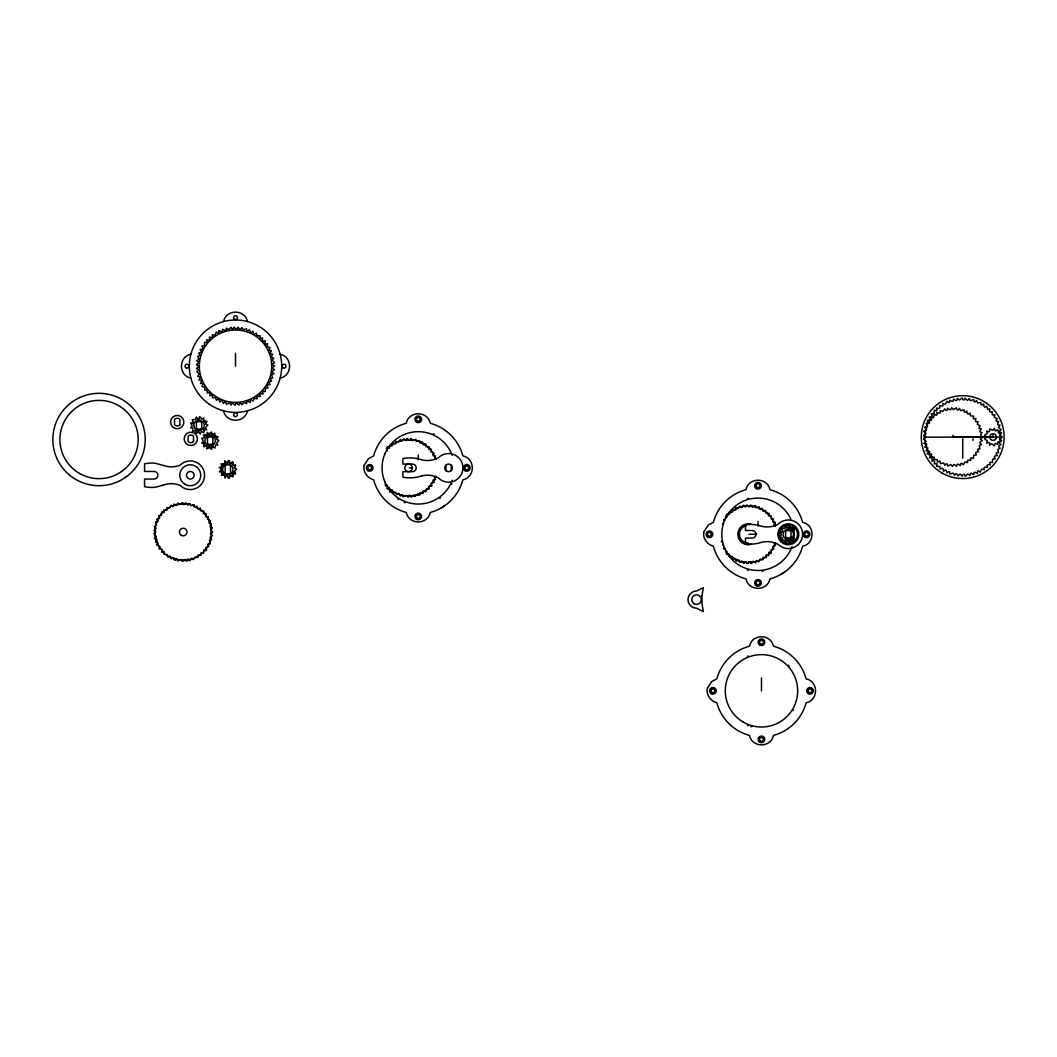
<?xml version="1.0" encoding="UTF-8"?>
<svg xmlns="http://www.w3.org/2000/svg" width="1057" height="1057" viewBox="0 0 1057 1057"><rect width="100%" height="100%" fill="white"/><g stroke="black" fill="none" stroke-linecap="round" stroke-linejoin="round"><path stroke-width="1.5" d="M154.851 529.306L154.864 534.868M154.732 531.063L155.115 527.284M211.677 532.887L211.677 531.116M211.453 535.807L210.7 524.668M232.54 464.67L233.121 462.358L229.713 462.768L229.237 460.707L226.092 462.953A6.672 6.672 0 0 1 227.823 462.728L228.537 460.614M211.281 536.692L209.748 542.281M229.237 478.094L229.554 475.835A6.672 6.672 0 0 0 231.166 475.161L233.121 476.43L232.54 474.104A6.672 6.672 0 0 0 233.597 472.717L232.527 476.839L230.809 475.597L228.537 478.174L227.585 476.271L226.106 475.835A6.672 6.672 0 0 0 227.836 476.06L228.537 478.174M155.524 525.54L158.167 518.458M210.911 538.674L210.449 540.378M226.409 476.139L225.035 477.751L224.414 475.373C219.882 472.981 219.882 465.807 224.414 463.415L225.035 461.037L226.409 462.649M233.359 473.496L235.447 473.8L234.35 471.607L236.623 469.044L234.628 468.33L235.447 464.988L233.359 465.291L232.527 461.949L231.153 463.613A6.672 6.672 0 0 0 229.541 462.953L229.237 460.707M156 523.585L156.581 521.907M775.521 542.624L773.275 547.949M774.517 542.783L774.186 543.76L775.613 545.32L773.156 546.205L772.693 547.116L773.896 548.86L771.346 549.402L771.174 552.824L769.126 552.335L768.492 555.705L766.523 554.938L765.744 555.612L766.18 557.673L763.616 557.184L762.744 557.739L762.903 559.853L760.419 559.021L758.53 561.888C757.446 559.668 755.253 560.355 755.623 562.786L753.456 561.333L752.439 561.505L751.752 563.513L749.796 561.782L746.942 563.672L746.123 561.729L745.093 561.624L743.917 563.381L741.472 560.95L740.072 562.522L738.949 560.17L737.984 559.8L736.385 561.175L735.58 558.691L732.157 558.862L732.435 556.775L731.603 556.167L729.7 557.065L728.841 553.736L726.833 554.383M209.458 543.139L209.775 542.307M434.837 478.94L435.775 476.205L434.44 477.341L435.524 479.719L433.41 479.786L432.947 480.697L434.15 482.441L431.6 482.983L431.018 483.842L431.983 485.718L429.38 485.916L428.759 489.285L426.79 488.519L425.72 491.782L423.87 490.765L422.998 491.32L423.157 493.434L420.673 492.602L419.748 493.038L419.616 495.138L417.277 493.989L415.018 496.579L413.71 494.914L411.133 497.173L410.063 495.363L409.033 495.403L408.094 497.279L406.377 495.31L403.298 496.803L402.743 494.768L401.739 494.531L400.326 496.103L399.202 493.751L398.238 493.381L396.639 494.755L395.833 492.271L392.411 492.443L392.702 490.356L391.87 489.748L389.954 490.646L389.095 487.317L387.087 487.964M774.9 544.54L774.213 546.165M223.555 321.566C226.039 309.014 244.999 309.014 247.47 321.566M247.47 410.803C244.999 423.355 226.039 423.355 223.555 410.803M723.503 520.295L723.873 519.357M209.061 543.932L207.859 546.271M434.44 479.746L427.768 488.902M722.763 524.034L723.16 523.083M726.225 553.723L727.057 551.78L726.423 550.974M451.577 484.489L452.013 483.577M181.408 560.474L184.684 559.549L186.64 561.28L187.314 559.285L188.331 559.1L189.639 560.765L191.898 558.175L193.405 559.655L195.294 556.788L197.778 557.62L197.619 555.52L198.491 554.951L201.055 555.453L200.619 553.379L201.411 552.719L203.38 553.485L204.001 550.102L206.604 549.904L205.639 548.028L206.221 547.169L208.771 546.628L207.568 544.897L208.031 543.972L210.145 543.906L209.405 540.55L211.717 539.347L210.105 538L210.303 536.982L212.444 535.489L210.647 534.366L210.713 533.336L212.642 532.451L210.647 529.636L212.312 527.628L210.29 527.02L210.079 526.003L211.453 523.783L209.378 523.453L209.035 522.475L210.449 520.916L207.529 519.119L208.269 516.622L206.181 516.847L205.587 515.988L205.996 513.411L203.948 513.913L203.248 513.16L203.948 511.165L200.553 510.65L200.262 508.06L198.425 509.078L197.553 508.536L196.919 505.999L195.228 507.254L194.29 506.832L194.144 504.718L190.828 505.576L189.547 503.304L188.252 504.969L187.234 504.797L185.662 502.709L184.592 504.533L183.561 504.506L182.61 502.617L179.888 504.704L177.827 503.106L177.285 505.14L176.281 505.391L174.009 504.083L173.744 506.171L172.78 506.554L171.181 505.18L169.477 508.166L166.953 507.505L167.244 509.593L166.425 510.201L163.835 509.884L164.403 511.918L163.663 512.632L161.642 512.011L161.245 515.42L158.669 515.79L159.752 517.6L159.224 518.485L156.713 519.212L158.035 520.85L157.638 521.801L155.538 522.013L156.502 525.303L154.269 526.663L155.974 527.905L155.841 528.923L153.807 530.561L155.67 531.565L155.67 532.596L153.807 533.613L155.987 536.269L154.467 538.383L156.515 538.859L156.793 539.85L155.564 542.162L157.665 542.36L158.074 543.311L156.753 544.963L159.792 546.561L159.224 549.098L161.298 548.742L161.946 549.548L161.708 552.15L163.716 551.516L164.469 552.23L163.901 554.264L167.323 554.542L167.786 557.118L169.556 555.969L170.454 556.458L171.26 558.942L172.859 557.567L173.824 557.937L174.947 560.302L176.36 558.717L177.365 558.955L177.92 561.003L180.998 559.497L182.702 561.478L183.654 559.589M404.791 496.037L408.557 496.341L409.033 495.403M747.418 562.76L748.766 561.822M157.414 520.004L159.237 516.741M235.447 473.8L234.35 471.607M207.753 546.535L208.176 545.756M433.132 482.349L433.555 481.569M222.023 473.1L221.468 475.491L223.437 474.699M384.603 454.299L385.131 453.413M724.349 520.718L724.864 519.833M792.988 710.661L793.49 709.802M207.225 547.275L205.6 549.68M772.35 549.508L771.227 551.159M772.39 549.508L772.865 548.768M387.219 447.322L387.774 446.477M431.507 484.78L430.397 486.154L429.38 485.916M160.254 515.248L164.126 510.954M232.54 474.104L233.597 472.717M725.366 517.481L727.163 515.195M386.624 451.233L387.258 450.414L386.426 448.472M726.37 517.653L727.005 516.833L726.172 514.891M230.809 475.597L229.713 476.02M161.47 513.636L162.646 512.328M229.713 462.768L230.809 463.191M793.847 538.383L793.027 541.712L791.31 540.484L789.037 543.047L788.086 541.158L786.91 541.012L785.536 542.624L784.915 540.259L781.506 539.836L782.524 537.987L779.696 536.031L781.467 534.868L779.868 531.816L781.982 531.605L782.524 530.561L781.506 528.698L784.915 528.289L784.875 526.175L788.086 527.39L789.738 525.58L790.2 527.641L791.31 528.064L793.027 526.822L793.847 530.165M205.018 550.34L202.389 553.102M388.078 448.142L389.505 446.767M727.811 514.561L737.099 508.087M771.174 552.824L770.13 552.573L767.514 555.335M234.35 467.181L235.447 464.988M203.657 551.873L199.416 555.467M429.036 487.673L424.795 491.28M768.783 554.093L765.955 556.603M729.238 513.134L730.585 511.984M764.541 557.7L762.824 558.796M227.585 476.271L226.106 475.835M200.843 554.41L196.153 557.422M425.522 490.778L426.222 490.223M165.5 509.778L170.375 506.66M390.284 446.041L392.491 444.389M439.58 498.402L440.386 497.807M167.098 508.549L168.591 507.598M732.224 510.782L733.717 509.818M220.966 469.982L219.367 471.845L221.481 472.056M393.997 443.425L402.915 439.976M424.914 491.175L421.532 493.236M441.35 507.875L444.746 505.708M781.097 574.295L784.492 572.128M761.225 559.615L757.777 561.148M395.754 442.421L397.353 441.667M735.5 508.84L739.002 507.4M197.699 556.563L194.303 558.228M423.077 492.377L418.03 494.729M1001.851 437.572L999.922 438.47L999.882 439.474L1001.706 440.558L999.605 442.17L999.473 443.16L1001.164 444.429L998.918 445.816L998.68 446.794L1000.252 448.221L997.874 449.384L998.601 452.726L996.474 452.819L996.051 453.73L997.306 455.435L994.743 456.096L994.227 456.968L995.311 458.791L992.695 459.187L992.404 462.609L990.356 462.068L989.669 462.807L990.369 464.816L987.727 464.697L986.987 465.371L987.476 467.432L984.86 467.049L984.054 467.643L984.331 469.744L981.768 469.097L980.169 472.149L978.491 470.841L977.58 471.263L977.434 473.377L975.056 472.241L974.105 472.571L973.761 474.659L971.489 473.298L970.511 473.536L969.969 475.571L967.842 473.985L965.2 476.165L964.156 474.316L963.152 474.355L962.2 476.245L960.443 474.276L959.439 474.21L958.303 475.994L956.757 473.866L955.766 473.695L954.458 475.359L953.123 473.087L949.833 474.065L949.596 471.95L948.644 471.594L947.046 472.968L946.187 470.471L945.288 470.021L943.557 471.224L942.95 468.661L942.091 468.119L940.254 469.149L939.911 466.533L936.489 466.15L937.097 464.115L936.357 463.415L934.348 464.063L934.533 461.42L933.873 460.667L931.812 461.103L932.248 458.5L931.679 457.668L929.565 457.906L930.279 455.356L927.28 453.691L928.614 452.039L928.218 451.114L926.104 450.929L927.306 448.564L926.989 447.613L924.915 447.203L926.342 444.984L926.13 443.993L924.095 443.398L925.734 441.324L923.62 438.615L925.496 437.611L925.522 436.62L923.659 435.616L925.641 433.912L924.095 430.833L926.143 430.225L926.328 429.248L924.915 427.028L927.002 426.618L927.293 425.654L926.104 423.302L928.231 423.117L928.614 422.192L927.28 420.541L929.79 419.748L930.266 418.863L929.103 417.092L931.693 416.564L932.248 415.718L931.257 413.855L933.886 413.578L934.348 410.169L936.37 410.816L937.083 410.103L936.489 408.081L939.131 408.319L939.898 407.685L939.514 405.611L942.104 406.113L942.95 405.558L942.765 403.457L945.302 404.223L947.046 401.264L948.658 402.651L949.596 402.268L949.833 400.167L952.159 401.422L953.123 401.132L953.573 399.07L955.766 400.55L956.757 400.352L957.404 398.344L959.439 400.035L962.2 397.987L963.152 399.89L964.156 399.903L965.2 398.066L966.851 400.114L967.855 400.233L969.071 398.502L970.524 400.709L973.761 399.572L974.105 401.673L975.069 401.977L976.602 400.524L977.58 402.981L980.975 402.506L980.909 404.633L981.781 405.122L983.578 403.999L984.041 406.601L984.873 407.183L986.762 406.245L987.74 409.535L989.722 408.795L989.669 411.437L990.369 412.164L992.404 411.622L992.1 414.238L992.708 415.031L994.796 414.701L994.227 417.277L997.306 418.797L996.038 420.514L996.487 421.413L998.601 421.505L997.531 423.91L997.887 424.861L999.988 425.152L998.667 427.451L1001.164 429.803L999.46 431.071L999.618 432.062L1001.613 432.775L999.882 434.757L999.935 435.761L1001.851 436.66L999.578 439.316L1001.019 440.875L997.795 442.09L997.755 444.548L996.038 443.306L994.941 443.715L994.465 445.79L991.638 443.834L989.603 445.195L989.643 443.081L988.665 442.407L986.709 443.2L987.251 440.809L984.424 438.853L986.194 437.69L986.194 436.501L984.424 435.339L987.251 433.383L986.709 430.992L988.665 431.785L989.643 431.111L989.603 428.997L992.814 430.212L994.465 428.402L994.941 430.476L996.038 430.886L997.755 429.657L998.588 432.987L1001.019 433.317L999.578 434.876L999.856 436.026L1001.851 436.739M192.651 558.915L193.484 558.625M419.682 494.095L414.37 495.746M759.428 560.514L754.103 562.165M172.014 505.893L178.263 504.004M747.405 656.344L748.343 655.974M190.894 354.227C178.342 356.698 178.342 375.671 190.894 378.142M280.131 378.142C292.683 375.671 292.683 356.698 280.131 354.227M225.035 461.037L224.48 463.627A6.672 6.672 0 0 0 223.106 464.684M173.876 505.127L175.568 504.599M399.255 440.941L400.947 440.412M192.942 558.796L188.992 559.933M740.706 506.858L746.427 505.893M747.431 498.6L748.396 498.309M416.088 495.337L411.067 496.209M755.821 561.756L748.33 562.734M177.55 504.123L178.422 503.951M742.675 506.356L744.419 506.052M385.118 484.014L387.324 485.361M762.123 571.295L763.114 571.163M411.477 496.209L412.362 496.09M752.095 562.509L750.338 562.694M226.092 462.953L227.585 462.517M404.699 439.686L415.956 440.359M179.32 503.872L185.688 503.687M186.997 560.223L190.709 559.523M221.481 466.732L219.195 467.63L220.966 468.806M406.707 439.435L408.464 439.368M181.328 503.621L183.086 503.555M408.583 496.314L410.578 496.235M748.224 505.814L755.702 506.779L754.024 506.356M183.205 560.514L185.688 560.395M924.584 437.136L1000.86 437.096M409.204 467.868L412.217 467.868M748.951 534.287L756.482 534.287M746.519 562.654L740.798 561.716M181.394 560.435L175.845 559.536L168.697 556.524M410.512 439.435L411.398 439.487M750.245 505.854L752.003 506.026M185.134 503.621L186.006 503.674M403.88 495.971L404.765 496.077M744.498 562.496L742.754 562.205M186.904 503.845L190.577 504.546L188.899 504.136M179.386 560.276L177.642 559.985M775.534 525.844L774.16 524.708L775.23 522.33L773.116 522.264L772.654 521.352L773.394 518.855L771.293 519.066L771.121 515.644L769.073 516.146L768.373 515.38L769.073 513.385L765.678 512.883L765.387 510.28L763.537 511.311L762.665 510.756L762.031 508.232L760.34 509.487L759.402 509.064L759.27 506.95L755.953 507.809L755.53 505.735L752.346 507.03L750.787 504.942L749.717 506.765L748.686 506.739L746.85 504.876L746.044 506.818L745.013 506.937L743.824 505.18L741.393 507.611L739.979 506.052L737.905 508.774L735.487 507.783L735.5 509.897L734.602 510.399L732.078 509.738L732.369 511.826L731.536 512.434L729.621 511.548L728.775 514.865L726.767 514.244M403.008 495.746L396.56 493.659M769.126 552.335L770.13 552.573M204.001 550.102L206.049 550.605M430.397 486.154L431.428 486.405M747.418 570L748.396 570.265M750.906 726.529L751.871 726.78M175.66 559.51L173.969 558.994M757.684 507.373L759.336 508.007M192.572 505.14L194.224 505.775M387.021 447.824L389.042 448.445L389.888 445.129L391.803 446.014L392.623 445.407L392.332 443.319L394.856 443.98L395.767 443.478L395.754 441.364L398.172 442.355L400.246 439.633L401.66 441.192L404.078 438.761L405.267 440.518L406.298 440.399L407.104 438.457L408.94 440.32L409.971 440.346L411.041 438.523L412.613 440.61L415.797 439.316L416.207 441.39L419.537 440.531L419.669 442.645L420.607 443.068L422.298 441.813L422.932 444.336L423.804 444.891L425.641 443.861L425.931 446.464L429.327 446.966L428.627 448.961L429.327 449.727L431.375 449.225L430.965 451.801L434.11 453.189L432.908 454.933L433.383 455.844L435.484 455.911L434.757 459.267M739.081 561.175L729.304 555.48M404.184 502.352L405.122 502.709M747.405 725.287L748.343 725.644M225.035 477.751L224.494 475.174A6.672 6.672 0 0 1 223.119 474.117M223.437 464.089L221.005 463.825L222.023 465.688M417.951 440.954L422.998 443.279M758.067 507.519L761.159 508.879M192.942 505.286L202.283 510.941M737.178 560.487L735.58 559.748M396.626 493.725L397.445 494.068M172.066 558.255L170.454 557.515M433.106 433.74L434.031 434.136M762.744 509.699L764.462 510.795M421.452 442.434L426.143 445.42M395.833 493.275L393.283 491.901M733.783 558.77L732.303 557.819M397.63 498.878L398.476 499.406M392.557 491.36L389.557 489.061M167.178 555.546L165.579 554.357M765.876 511.892L768.716 514.389M730.651 556.616L727.877 554.053M390.918 490.197L387.47 487M424.729 444.376L428.983 447.97M767.448 513.16L770.659 516.569M427.702 446.741L430.397 449.555L428.97 447.996M164.192 553.194L157.414 544.13L154.745 533.111M162.712 551.833L161.523 550.525M788.416 665.13L789.117 665.857M768.703 514.415L770.13 515.975M203.591 512.183L208.123 518.247M203.34 511.918L206.075 515.05M389.399 491.413L390.059 492.179M727.216 553.419L725.432 551.146M775.494 525.844L772.35 518.961M434.387 455.818L432.604 452.541M207.225 516.728L210.369 523.611M771.174 517.322L773.248 520.48M430.926 450.15L433.515 454.061M160.254 548.927L159.25 547.46M387.206 488.426L387.774 489.259M724.389 547.896L724.917 548.781M384.642 481.477L385.171 482.362M385.316 485.229L385.805 486.114M158.206 545.716L157.414 544.13M723.49 548.292L723.886 549.204M722.79 544.593L723.199 545.531M435.101 457.536L435.748 459.425M155.141 536.89L155.485 538.621M774.173 522.303L774.834 523.955M209.048 520.07L209.722 521.722M434.81 456.677L435.127 457.509M156.608 542.254L156.026 540.589M210.687 524.47L210.885 525.329M721.403 541.171L721.614 542.162M211.294 527.324L211.532 529.068M924.584 436.118L924.598 438.153M1000.86 436.382L1000.86 437.809M993.052 435.193L993.052 437.096L953.057 437.096L953.057 435.193M973.061 437.096L973.061 440.425M962.729 437.122L962.729 458.223M761.476 677.96L761.476 690.816M758.001 521.431L758.001 526.254M745.476 543.602L745.476 538.079L752.135 538.079A3.805 3.805 0 0 0 755.953 534.274A3.805 3.805 0 0 0 752.135 530.469L745.476 530.469L745.476 524.946A31.961 31.961 0 0 1 760.432 525.871L761.489 526.227A23.175 23.175 0 0 0 778.19 524.166A14.322 14.322 0 0 1 798.431 524.14A14.322 14.322 0 0 1 798.458 544.381A14.322 14.322 0 0 1 778.216 544.408A23.188 23.188 0 0 0 761.502 542.32L760.432 542.677A31.961 31.961 0 0 1 745.476 543.615M451.273 465.159L451.273 470.55M445.895 465.159L445.895 470.55M418.255 455.012L418.255 459.835M235.513 353.329L235.513 366.184M213.501 446.464A6.672 6.672 0 0 1 211.889 447.137M210.171 447.362A6.672 6.672 0 0 1 205.454 445.42M204.384 444.032A6.672 6.672 0 0 1 203.724 442.434M205.441 435.986A6.672 6.672 0 0 1 210.145 434.031M211.876 434.255A6.672 6.672 0 0 1 213.488 434.916M214.862 435.986A6.672 6.672 0 0 1 215.932 437.36M204.833 428.719A6.672 6.672 0 0 1 203.776 430.093M199.06 432.062A6.672 6.672 0 0 1 197.342 431.837M192.612 423.672A6.672 6.672 0 0 1 193.272 422.06M197.329 418.955A6.672 6.672 0 0 1 199.046 418.731M203.763 420.673A6.672 6.672 0 0 1 204.82 422.047M221.389 471.131A6.672 6.672 0 0 1 222.049 466.071M452.264 480.248A36.189 36.189 0 0 1 396.639 496.896A36.189 36.189 0 0 1 396.639 438.84A36.189 36.189 0 0 1 452.264 455.501M751.038 544.395A10.478 10.478 0 0 1 737.852 534.274A10.478 10.478 0 0 1 751.038 524.153M748.33 543.126A8.852 8.852 0 0 1 746.031 525.712M793.041 538.978A6.672 6.672 0 0 1 786.606 540.708M781.889 532.556A6.672 6.672 0 0 1 782.55 530.944M786.593 527.839A6.672 6.672 0 0 1 793.041 529.557M793.635 528.011A36.189 36.189 0 0 1 793.635 540.576M791.997 546.667A36.189 36.189 0 0 1 737.244 563.936A36.189 36.189 0 0 1 734.734 506.567A36.189 36.189 0 0 1 790.795 519M940.307 461.513L940.307 463.627L943.676 462.992L944.799 465.344L946.2 463.772L947.217 464.01L947.759 466.058L950.851 464.552L952.555 466.533L953.493 464.644L954.524 464.604L956.479 466.335L957.166 464.34L958.184 464.155L960.351 465.608L960.76 463.547L961.738 463.23L963.257 464.71L965.147 461.843L967.631 462.675L967.472 460.575L968.344 460.006L970.907 460.508L970.471 458.434L971.264 457.773L973.233 458.54L973.854 455.157L976.457 454.959L975.492 453.083L976.073 452.224L978.623 451.683L977.421 449.952L977.884 449.027L979.998 448.961L979.258 445.605L981.57 444.402L979.958 443.055L980.156 442.037L982.297 440.544L980.5 439.421L980.566 438.391L982.495 437.506L980.5 434.704L982.164 432.696L980.143 432.075L979.931 431.071L981.319 428.851L979.231 428.521L978.888 427.543L980.315 425.984L977.381 424.187L978.135 421.677L976.034 421.902L975.452 421.056L975.862 418.48L973.801 418.982L973.114 418.215L973.814 416.22L970.418 415.718L970.128 413.115L968.278 414.146L967.406 413.591L966.772 411.054L965.081 412.322L964.143 411.886L964.01 409.772L960.694 410.631L959.412 408.359L958.118 410.024L957.1 409.852L956.4 407.857L953.427 409.561L951.591 407.698L950.785 409.64L949.754 409.759L947.68 408.161L947.138 410.195L946.134 410.433L944.72 408.861L942.646 411.596L940.228 410.605L940.241 412.719L939.343 413.208L936.819 412.547L937.11 414.635L936.277 415.256L934.362 414.357L933.516 417.687L930.9 417.713L931.746 419.655L931.111 420.461L928.522 420.845L929.605 422.655L929.09 423.54L926.976 423.461L927.491 426.856L925.1 427.9L926.619 429.353L926.355 430.358L924.122 431.705L925.826 432.947L925.694 433.978L923.62 435.616L925.483 436.607L925.496 437.611L923.659 438.655L925.84 441.311L924.307 443.438L926.368 443.914L926.645 444.905L925.417 447.203L927.518 447.402L927.927 448.353L926.606 450.005L929.645 451.603L929.063 454.153L931.151 453.783L931.785 454.602L930.953 456.545L934.309 457.271L933.741 459.306L937.163 459.597L937.625 462.16L939.396 461.024L940.307 461.513M219.01 330.709L218.984 332.823L218.086 333.285L216.341 332.07L214.901 335.188L212.312 334.673L212.695 336.76L211.915 337.394L209.286 337.143L209.881 339.178L209.167 339.892L206.525 339.905L207.317 341.86L206.683 342.64L204.596 342.191L204.477 345.626L201.887 346.168L203.063 347.925L202.587 348.823L200.064 349.616L201.398 351.254L201.028 352.179L198.597 353.223L200.09 354.729L199.799 355.694L197.712 356.09L198.927 359.301L196.761 360.794L198.518 361.97L198.425 362.974L196.417 364.691L198.28 365.682L198.293 366.687L196.457 368.589L198.412 369.382L198.531 370.386L196.761 371.575L199.126 374.046L197.712 376.279L199.786 376.675L200.09 377.626L198.901 379.992L201.015 380.176L201.411 381.101L200.46 383.572L202.574 383.546L203.063 384.431L201.887 386.201L205.045 387.562L204.596 390.165L206.67 389.729L207.331 390.495L207.146 393.125L209.154 392.491L209.881 393.178L209.96 395.82L211.902 394.974L212.695 395.595L212.312 397.696L215.747 397.723L216.341 400.299L218.086 399.084L218.984 399.533L219.843 402.03L221.441 400.656L222.38 401.013L223.489 403.417L224.943 401.885L225.921 402.149L226.37 404.236L229.541 402.928L231.1 405.069L232.236 403.272L233.24 403.338L234.998 405.307L235.936 403.417L236.94 403.378L238.895 405.175L239.648 403.193L240.639 403.061L241.868 404.791L244.286 402.36L246.545 403.734L246.902 401.647L247.84 401.303L250.232 402.44L250.377 400.339L251.289 399.903L252.967 401.211L254.565 398.172L257.128 398.806L256.838 396.719L257.657 396.111L260.273 396.494L259.771 394.433L260.524 393.759L263.167 393.878L262.466 391.883L263.14 391.13L265.201 391.685L265.492 388.263L268.108 387.853L267.025 386.03L267.54 385.171L270.103 384.497L268.848 382.793L269.271 381.881L271.755 380.969L270.328 379.397L270.671 378.446L272.772 378.155L271.715 374.878L273.961 373.491L272.257 372.236L272.402 371.232L274.503 369.633L272.68 368.549L272.719 367.545L274.648 365.735L272.732 364.837L272.666 363.833L274.503 362.736L272.257 360.146L273.776 357.993L271.728 357.491L271.464 356.513L272.772 354.214L270.684 353.923L270.328 352.985L271.398 350.567L269.284 350.488L268.835 349.59L270.103 347.872L267.025 346.352L267.593 343.763L265.505 344.106L264.884 343.314L265.201 340.684L263.153 341.226L262.466 340.499L262.519 337.857L260.537 338.597L259.771 337.949L260.273 335.875L256.838 335.664L256.362 333.074L254.578 334.184L253.693 333.695L252.967 331.158L251.289 332.453L250.377 332.043L249.386 329.599L247.853 331.052L246.902 330.735L246.545 328.635L243.308 329.784L241.868 327.564L240.652 329.295L239.648 329.189L237.997 327.128L236.953 328.978L235.949 328.965L234.086 327.075L233.24 329.018L232.236 329.097L231.1 327.3L228.563 329.612L226.37 328.132L225.921 330.207L224.956 330.484L222.631 329.242L222.38 331.343L221.455 331.713L219.01 330.709M195.637 431.375L195.598 433.489L198.808 432.273L200.473 434.083L200.936 432.009L202.046 431.6L203.763 432.842L204.582 429.499L206.683 429.803L205.573 427.609L207.859 425.033L205.864 424.319L205.573 423.17L207.013 421.611L203.803 420.395L203.763 417.951L202.046 419.18L199.76 416.617L198.808 418.506L197.646 418.651L196.272 417.039L195.637 419.404L192.229 419.827L193.259 421.677L192.704 422.721L190.59 422.932L192.189 425.984L190.59 427.847L192.704 428.059L192.704 431.494L194.673 430.701L195.637 431.375M206.749 446.675L206.71 448.802L209.92 447.587L211.572 449.397L212.034 447.322L213.144 446.9L214.862 448.142L215.681 444.812L217.782 445.103L216.672 442.909L218.958 440.346L216.962 439.633L216.672 438.483L218.112 436.924L214.901 435.709L214.862 433.251L213.144 434.493L212.034 434.07L211.572 432.009L208.744 433.965L207.37 432.339L206.749 434.718L203.327 435.127L204.358 436.99L203.803 438.034L201.702 438.245L203.301 441.284L201.702 443.147L203.803 443.359L203.803 446.807L205.771 446.014L206.749 446.675M701.98 595.58L701.98 603.639L703.381 611.567L696.563 608.211A8.601 8.601 0 0 1 687.962 599.61A8.601 8.601 0 0 1 696.563 591.008L703.381 587.652L701.98 595.58M364.176 465.278C362.577 471.752 367.479 478.16 373.636 479.825A46.191 46.191 0 0 0 406.298 512.486C408.768 525.038 427.728 525.038 430.212 512.486A46.191 46.191 0 0 0 462.874 479.825C475.425 477.354 475.425 458.394 462.874 455.911A46.191 46.191 0 0 0 430.212 423.249C427.728 410.697 408.768 410.697 406.298 423.249A46.191 46.191 0 0 0 373.636 455.911L368.536 458.566L364.176 465.278M703.909 531.697C702.324 538.172 707.212 544.58 713.383 546.244A46.191 46.191 0 0 0 746.044 578.906C748.515 591.458 767.474 591.458 769.945 578.906A46.191 46.191 0 0 0 802.607 546.244C815.172 543.774 815.172 524.814 802.607 522.33A46.191 46.191 0 0 0 769.945 489.668C767.474 477.117 748.515 477.117 746.044 489.668A46.191 46.191 0 0 0 713.383 522.33L708.282 524.985L703.909 531.697M707.397 688.213C705.799 694.7 710.7 701.108 716.857 702.773A46.191 46.191 0 0 0 749.519 735.434C751.989 747.986 770.949 747.986 773.433 735.434A46.191 46.191 0 0 0 806.095 702.773C818.647 700.302 818.647 681.329 806.095 678.858A46.191 46.191 0 0 0 773.433 646.197C770.949 633.645 751.989 633.645 749.519 646.197A46.191 46.191 0 0 0 716.857 678.858L711.757 681.501L707.397 688.213M121.489 471.567L118.609 473.404A39.135 39.135 0 0 1 59.919 440.65A39.135 39.135 0 0 1 116.614 404.54A39.135 39.135 0 0 1 121.489 471.567M125.532 477.354L122.136 479.521A46.191 46.191 0 0 1 52.863 440.861A46.191 46.191 0 0 1 119.771 398.238A46.191 46.191 0 0 1 125.532 477.354M163.439 485.071L155.617 487.171A30.759 30.759 0 0 1 146.751 487.066L144.558 486.643L144.558 479.059L154.071 479.059A3.805 3.805 0 0 0 157.889 475.254A3.805 3.805 0 0 0 154.071 471.448L144.558 471.448L144.558 463.864L146.751 463.442A30.759 30.759 0 0 1 155.617 463.336L163.425 465.437A23.003 23.003 0 0 0 180.126 465.146A14.322 14.322 0 0 1 200.381 465.12A14.322 14.322 0 0 1 200.407 485.361A14.322 14.322 0 0 1 180.152 485.388A23.016 23.016 0 0 0 163.439 485.071M421.769 475.901L420.501 476.311A37.629 37.629 0 0 1 402.876 477.196L402.876 471.66L412.402 471.66A3.805 3.805 0 0 0 416.207 467.855A3.805 3.805 0 0 0 412.402 464.049L402.876 464.049L402.876 458.527A37.629 37.629 0 0 1 420.501 459.399L421.756 459.808A23.175 23.175 0 0 0 438.444 457.747A14.322 14.322 0 0 1 458.698 457.721A14.322 14.322 0 0 1 458.725 477.962A14.322 14.322 0 0 1 438.47 477.989A23.188 23.188 0 0 0 421.769 475.901M791.019 536.969L791.019 531.579A3.805 3.805 0 0 0 785.628 531.579L785.628 536.969A3.805 3.805 0 0 0 791.019 536.969M230.518 473.034L230.518 465.754A3.805 3.805 0 0 0 225.128 465.754L225.128 473.034A3.805 3.805 0 0 0 230.518 473.034M212.853 443.398L212.853 438.008A3.805 3.805 0 0 0 207.463 438.008L207.463 443.398A3.805 3.805 0 0 0 212.853 443.398M201.755 428.085L201.755 422.694A3.805 3.805 0 0 0 196.364 422.694L196.364 428.085A3.805 3.805 0 0 0 201.755 428.085M193.497 441.535L193.497 436.145A3.805 3.805 0 0 0 188.12 436.145L188.12 441.535A3.805 3.805 0 0 0 193.497 441.535M179.928 424.769L179.928 419.378A3.805 3.805 0 0 0 174.537 419.378L174.537 424.769A3.805 3.805 0 0 0 179.928 424.769M172.516 426.79A6.672 6.672 0 0 0 183.667 423.791A6.672 6.672 0 0 0 175.502 415.639A6.672 6.672 0 0 0 172.516 426.79M186.098 443.557A6.672 6.672 0 0 0 197.249 440.558A6.672 6.672 0 0 0 189.084 432.405A6.672 6.672 0 0 0 186.098 443.557M207.542 445.235A5.232 5.232 0 0 0 215.39 440.703A5.232 5.232 0 0 0 207.542 436.158A5.232 5.232 0 0 0 207.542 445.235M196.43 429.922A5.232 5.232 0 0 0 204.292 425.39A5.232 5.232 0 0 0 196.43 420.858A5.232 5.232 0 0 0 196.43 429.922M217.425 397.524A36.189 36.189 0 0 0 271.702 366.184A36.189 36.189 0 0 0 217.425 334.844A36.189 36.189 0 0 0 217.425 397.524M209.022 404.025A46.191 46.191 0 0 0 281.532 370.214A46.191 46.191 0 0 0 215.998 324.314A46.191 46.191 0 0 0 209.022 404.025M185.992 367.836A1.903 1.903 0 0 0 188.859 366.184A1.903 1.903 0 0 0 185.992 364.533A1.903 1.903 0 0 0 185.992 367.836M282.999 367.744A1.903 1.903 0 0 0 285.985 366.356A1.903 1.903 0 0 0 283.276 364.454A1.903 1.903 0 0 0 282.999 367.744M234.562 319.267A1.903 1.903 0 0 0 237.429 317.615A1.903 1.903 0 0 0 234.562 315.964A1.903 1.903 0 0 0 234.562 319.267M234.562 416.405A1.903 1.903 0 0 0 237.429 414.754A1.903 1.903 0 0 0 234.562 413.102A1.903 1.903 0 0 0 234.562 416.405M181.302 535.344A3.805 3.805 0 0 0 187.023 532.041A3.805 3.805 0 0 0 181.302 528.738A3.805 3.805 0 0 0 181.302 535.344M225.207 473.932A5.232 5.232 0 0 0 233.069 469.4A5.232 5.232 0 0 0 225.207 464.855A5.232 5.232 0 0 0 225.207 473.932M188.093 478.372A3.805 3.805 0 0 0 194.078 475.584A3.805 3.805 0 0 0 188.675 471.805A3.805 3.805 0 0 0 188.093 478.372M185.041 484.331A10.478 10.478 0 0 0 200.751 475.254A10.478 10.478 0 0 0 185.041 466.177A10.478 10.478 0 0 0 185.041 484.331M368.734 469.519A1.903 1.903 0 0 0 371.588 467.868A1.903 1.903 0 0 0 368.734 466.216A1.903 1.903 0 0 0 368.734 469.519M465.727 469.427A1.903 1.903 0 0 0 468.713 468.04A1.903 1.903 0 0 0 466.018 466.15A1.903 1.903 0 0 0 465.727 469.427M417.304 420.95A1.903 1.903 0 0 0 420.158 419.299A1.903 1.903 0 0 0 417.304 417.66A1.903 1.903 0 0 0 417.304 420.95M417.304 518.089A1.903 1.903 0 0 0 420.158 516.437A1.903 1.903 0 0 0 417.304 514.785A1.903 1.903 0 0 0 417.304 518.089M465.159 470.761A3.33 3.33 0 0 0 470.154 467.868A3.33 3.33 0 0 0 465.159 464.988A3.33 3.33 0 0 0 465.159 470.761M416.59 422.192A3.33 3.33 0 0 0 421.584 419.299A3.33 3.33 0 0 0 416.59 416.418A3.33 3.33 0 0 0 416.59 422.192M367.77 470.603A3.33 3.33 0 0 0 373.002 468.159A3.33 3.33 0 0 0 368.272 464.855A3.33 3.33 0 0 0 367.77 470.603M416.339 519.172A3.33 3.33 0 0 0 421.571 516.728A3.33 3.33 0 0 0 416.841 513.425A3.33 3.33 0 0 0 416.339 519.172M446.688 471.158A3.805 3.805 0 0 0 452.409 467.855A3.805 3.805 0 0 0 446.688 464.552A3.805 3.805 0 0 0 446.688 471.158M406.403 470.973A3.805 3.805 0 0 0 412.389 468.185A3.805 3.805 0 0 0 406.971 464.406A3.805 3.805 0 0 0 406.403 470.973M743.375 722.156A36.189 36.189 0 0 0 797.665 690.816A36.189 36.189 0 0 0 743.375 659.476A36.189 36.189 0 0 0 743.375 722.156M808.129 693.551A3.33 3.33 0 0 0 813.362 691.106A3.33 3.33 0 0 0 808.631 687.79A3.33 3.33 0 0 0 808.129 693.551M759.811 645.14A3.33 3.33 0 0 0 764.806 642.246A3.33 3.33 0 0 0 759.811 639.366A3.33 3.33 0 0 0 759.811 645.14M711.956 692.467A1.903 1.903 0 0 0 714.809 690.816A1.903 1.903 0 0 0 711.956 689.164A1.903 1.903 0 0 0 711.956 692.467M710.991 693.551A3.33 3.33 0 0 0 716.223 691.106A3.33 3.33 0 0 0 711.493 687.79A3.33 3.33 0 0 0 710.991 693.551M808.949 692.375A1.903 1.903 0 0 0 811.935 690.987A1.903 1.903 0 0 0 809.239 689.085A1.903 1.903 0 0 0 808.949 692.375M760.525 643.898A1.903 1.903 0 0 0 763.379 642.246A1.903 1.903 0 0 0 760.525 640.595A1.903 1.903 0 0 0 760.525 643.898M760.525 741.036A1.903 1.903 0 0 0 763.379 739.385A1.903 1.903 0 0 0 760.525 737.733A1.903 1.903 0 0 0 760.525 741.036M759.811 742.265A3.33 3.33 0 0 0 764.806 739.385A3.33 3.33 0 0 0 759.811 736.504A3.33 3.33 0 0 0 759.811 742.265M785.708 538.806A5.232 5.232 0 0 0 793.569 534.274A5.232 5.232 0 0 0 785.708 529.742A5.232 5.232 0 0 0 785.708 538.806M780.925 541.686A10.478 10.478 0 0 0 798.445 536.969A10.478 10.478 0 0 0 785.602 524.153A10.478 10.478 0 0 0 780.925 541.686M781.836 540.774A9.183 9.183 0 0 0 797.203 536.639A9.183 9.183 0 0 0 785.932 525.408A9.183 9.183 0 0 0 781.836 540.774M694.185 603.732A4.756 4.756 0 0 0 701.333 599.61A4.756 4.756 0 0 0 694.185 595.487A4.756 4.756 0 0 0 694.185 603.732M708.467 535.939A1.903 1.903 0 0 0 711.335 534.287A1.903 1.903 0 0 0 708.467 532.636A1.903 1.903 0 0 0 708.467 535.939M805.474 535.846A1.903 1.903 0 0 0 808.46 534.459A1.903 1.903 0 0 0 805.764 532.569A1.903 1.903 0 0 0 805.474 535.846M757.037 487.369A1.903 1.903 0 0 0 759.904 485.718A1.903 1.903 0 0 0 757.037 484.08A1.903 1.903 0 0 0 757.037 487.369M757.037 584.508A1.903 1.903 0 0 0 759.904 582.856A1.903 1.903 0 0 0 757.037 581.205A1.903 1.903 0 0 0 757.037 584.508M804.892 537.181A3.33 3.33 0 0 0 809.9 534.287A3.33 3.33 0 0 0 804.892 531.407A3.33 3.33 0 0 0 804.892 537.181M756.323 488.611A3.33 3.33 0 0 0 761.331 485.718A3.33 3.33 0 0 0 756.323 482.838A3.33 3.33 0 0 0 756.323 488.611M707.516 537.022A3.33 3.33 0 0 0 712.748 534.578A3.33 3.33 0 0 0 708.018 531.275A3.33 3.33 0 0 0 707.516 537.022M756.323 585.75A3.33 3.33 0 0 0 761.331 582.856A3.33 3.33 0 0 0 756.323 579.976A3.33 3.33 0 0 0 756.323 585.75M990.7 439.448A3.33 3.33 0 0 0 996.275 437.955A3.33 3.33 0 0 0 992.193 433.872A3.33 3.33 0 0 0 990.7 439.448M942.012 472.994A41.421 41.421 0 0 0 1004.15 437.122A41.421 41.421 0 0 0 942.012 401.237A41.421 41.421 0 0 0 942.012 472.994"/></g></svg>
